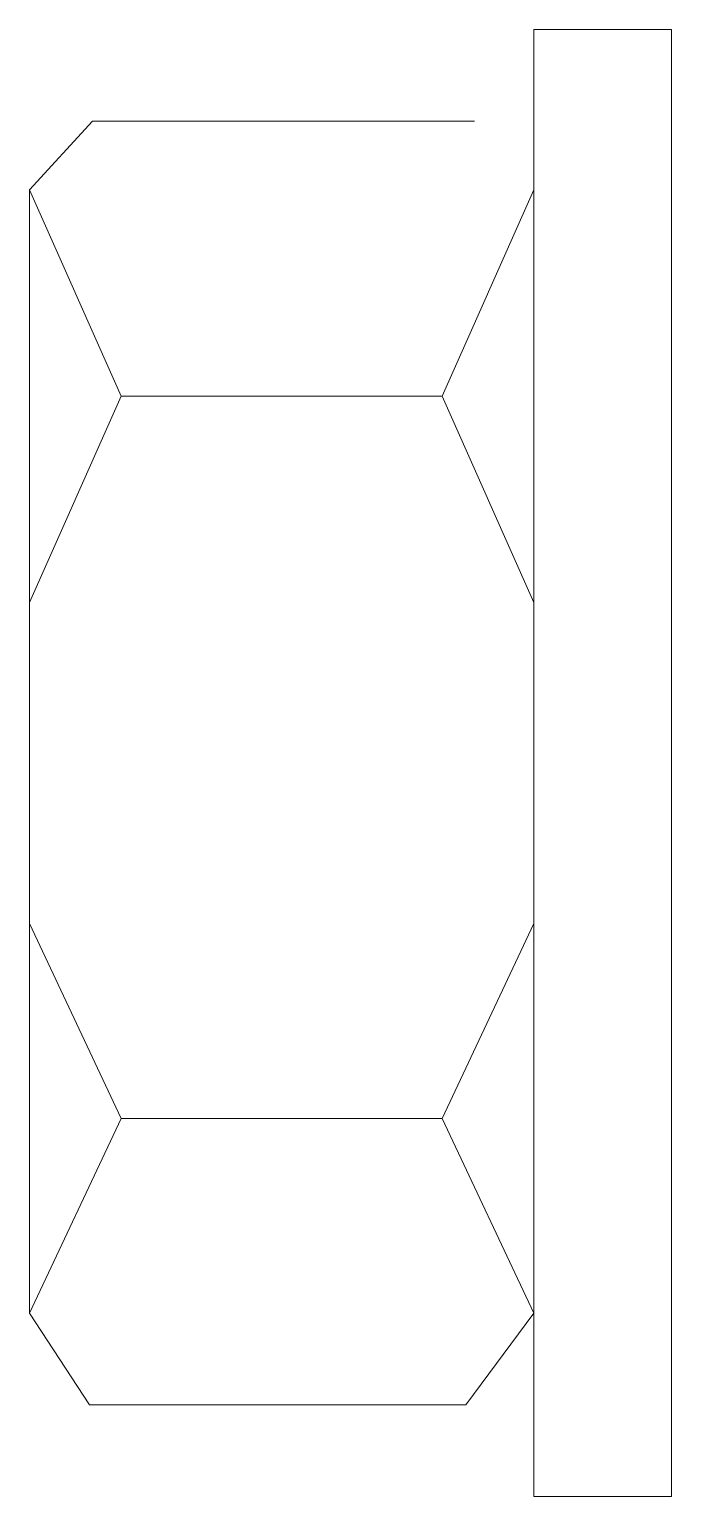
# Model space of a CAD drawing. Header units: metres. Extents: x -5.5 to 0, y -6.3 to 6.3.
import ezdxf

# ---------------------------------------------------------------- set-up
doc = ezdxf.new("R2010")
doc.units = ezdxf.units.M
doc.layers.add('A-DETL-GENF', color=92, linetype='Continuous', lineweight=18)

# ---------------------------------------------------------------- blocks, each defined once
blk = doc.blocks.new('00 moer s e - M6-403190-00_0 Basismaterialen')
at = {"layer": 'A-DETL-GENF'}
for p, q in [((-1.179, 0), (-1.179, 6.286)), ((-1.179, 6.286), (0, 6.286)), ((0, 6.286), (0, -6.286)), ((-5.5, 4.911), (-4.96, 5.5)), ((-4.96, 5.5), (-1.687, 5.5)), ((-5.5, 4.911), (-4.714, 3.143)), ((-5.5, -4.714), (-5.5, 4.911)), ((-1.964, 3.143), (-1.179, 4.911)), ((-1.179, 4.911), (-1.179, 0)), ((-4.714, 3.143), (-5.5, 1.375)), ((-4.714, 3.143), (-1.964, 3.143)), ((-1.179, 1.375), (-1.964, 3.143)), ((-5.5, 1.375), (-5.5, -1.375)), ((-1.179, -1.375), (-1.179, 1.375)), ((-1.179, -6.286), (-1.179, 0)), ((-1.179, 0), (-1.179, -4.714)), ((-5.5, -1.375), (-4.714, -3.045)), ((-1.964, -3.045), (-1.179, -1.375)), ((-4.714, -3.045), (-5.5, -4.714)), ((-4.714, -3.045), (-1.964, -3.045)), ((-1.179, -4.714), (-1.964, -3.045)), ((-4.984, -5.5), (-5.5, -4.714)), ((-1.179, -4.714), (-1.762, -5.5)), ((-1.762, -5.5), (-4.984, -5.5)), ((0, -6.286), (-1.179, -6.286))]:
    blk.add_line(p, q, dxfattribs=at)

msp = doc.modelspace()

# ---------------------------------------------------------------- block references
msp.add_blockref('00 moer s e - M6-403190-00_0 Basismaterialen', (0, 0))

doc.saveas('drawing.dxf')
